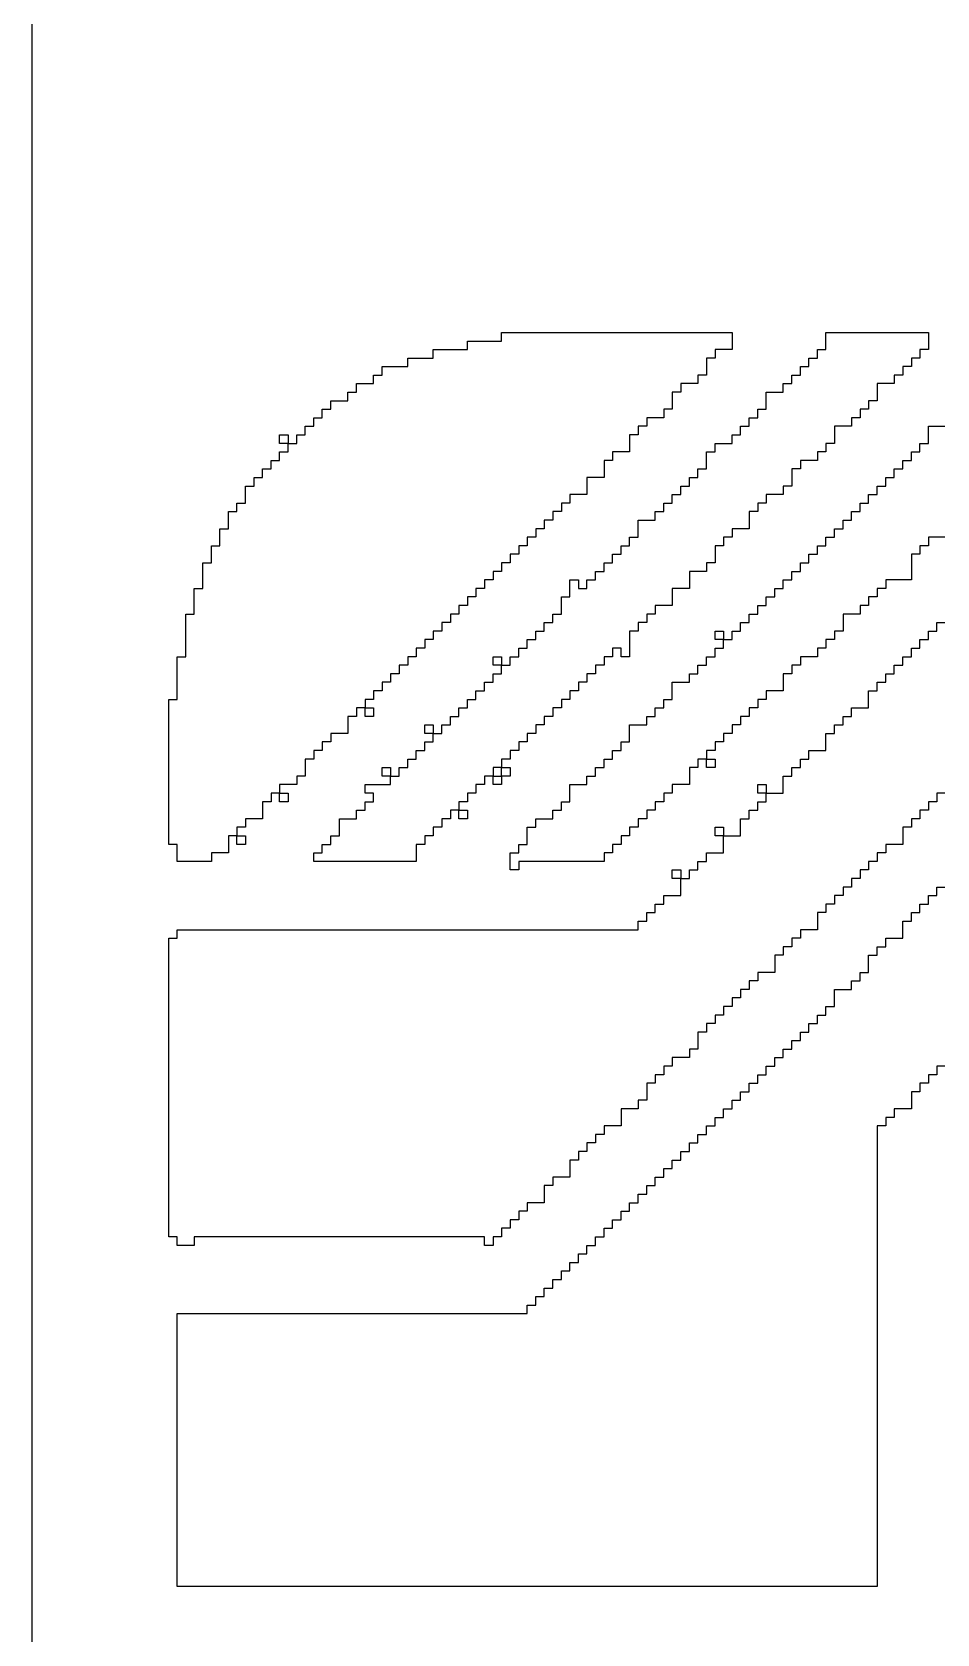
# Model space of a CAD drawing. Header units: centimetres. Extents: x -48696 to 156237, y -5617 to 29024.
# Drawn here: x -20968.486 to -20967.683, y 15778.515 to 15779.937 of the extents above; entities that cross this region are included whole.
import ezdxf

# ---------------------------------------------------------------- set-up
doc = ezdxf.new("R2010")
doc.units = ezdxf.units.CM
doc.layers.add('PN010', color=1, linetype='Continuous')
doc.layers.add('TRACE', color=7, linetype='Continuous')

msp = doc.modelspace()

# ---------------------------------------------------------------- linework, layer by layer
at = {"layer": 'PN010'}
msp.add_line((-20968.48572, 15777.24837), (-20968.48572, 15780.69837), dxfattribs=at)
at = {"layer": 'TRACE', "color": 2, "linetype": 'Continuous'}
for points in [[(-20968.32668, 15779.20073), (-20968.35697, 15779.20073), (-20968.35697, 15779.21588), (-20968.36454, 15779.21588), (-20968.36454, 15779.34458), (-20968.35697, 15779.34458), (-20968.35697, 15779.38244), (-20968.34939, 15779.38244), (-20968.34939, 15779.42029), (-20968.34182, 15779.42029), (-20968.34182, 15779.44301), (-20968.33425, 15779.44301), (-20968.33425, 15779.46572), (-20968.32668, 15779.46572), (-20968.32668, 15779.48086), (-20968.31911, 15779.48086), (-20968.31911, 15779.49601), (-20968.31154, 15779.49601), (-20968.31154, 15779.51115), (-20968.30397, 15779.51115), (-20968.30397, 15779.51872), (-20968.2964, 15779.51872), (-20968.2964, 15779.53386), (-20968.28883, 15779.53386), (-20968.28883, 15779.54143), (-20968.28125, 15779.54143), (-20968.28125, 15779.549), (-20968.27368, 15779.549), (-20968.27368, 15779.55657), (-20968.26611, 15779.55657), (-20968.26611, 15779.56414), (-20968.25854, 15779.56414), (-20968.25854, 15779.57172), (-20968.26611, 15779.57172), (-20968.26611, 15779.57929), (-20968.25854, 15779.57929), (-20968.25854, 15779.57172), (-20968.25097, 15779.57172), (-20968.25097, 15779.57929), (-20968.2434, 15779.57929), (-20968.2434, 15779.58686), (-20968.23583, 15779.58686), (-20968.23583, 15779.59443), (-20968.22826, 15779.59443), (-20968.22826, 15779.602), (-20968.22069, 15779.602), (-20968.22069, 15779.60957), (-20968.21311, 15779.60957), (-20968.20554, 15779.60957), (-20968.20554, 15779.61714), (-20968.19797, 15779.61714), (-20968.19797, 15779.62471), (-20968.1904, 15779.62471), (-20968.18283, 15779.62471), (-20968.18283, 15779.63228), (-20968.17526, 15779.63228), (-20968.17526, 15779.63986), (-20968.16012, 15779.63986), (-20968.15255, 15779.63986), (-20968.15255, 15779.64743), (-20968.1374, 15779.64743), (-20968.12983, 15779.64743), (-20968.12983, 15779.655), (-20968.10712, 15779.655), (-20968.09955, 15779.655), (-20968.09955, 15779.66257), (-20968.07684, 15779.66257), (-20968.06926, 15779.66257), (-20968.06926, 15779.67014), (-20967.86485, 15779.67014), (-20967.86485, 15779.655), (-20967.87242, 15779.655), (-20967.87999, 15779.655), (-20967.87999, 15779.64743), (-20967.88756, 15779.64743), (-20967.88756, 15779.63228), (-20967.89513, 15779.63228), (-20967.89513, 15779.62471), (-20967.9027, 15779.62471), (-20967.91027, 15779.62471), (-20967.91027, 15779.61714), (-20967.91784, 15779.61714), (-20967.91784, 15779.602), (-20967.92541, 15779.602), (-20967.92541, 15779.59443), (-20967.93299, 15779.59443), (-20967.94056, 15779.59443), (-20967.94056, 15779.58686), (-20967.94813, 15779.58686), (-20967.94813, 15779.57929), (-20967.9557, 15779.57929), (-20967.9557, 15779.56414), (-20967.96327, 15779.56414), (-20967.97084, 15779.56414), (-20967.97084, 15779.55657), (-20967.97841, 15779.55657), (-20967.97841, 15779.54143), (-20967.98598, 15779.54143), (-20967.99355, 15779.54143), (-20967.99355, 15779.52629), (-20968.00113, 15779.52629), (-20968.0087, 15779.52629), (-20968.0087, 15779.51872), (-20968.01627, 15779.51872), (-20968.01627, 15779.51115), (-20968.02384, 15779.51115), (-20968.02384, 15779.50358), (-20968.03141, 15779.50358), (-20968.03141, 15779.49601), (-20968.03898, 15779.49601), (-20968.03898, 15779.48843), (-20968.04655, 15779.48843), (-20968.04655, 15779.48086), (-20968.05412, 15779.48086), (-20968.05412, 15779.47329), (-20968.06169, 15779.47329), (-20968.06169, 15779.46572), (-20968.06926, 15779.46572), (-20968.06926, 15779.45815), (-20968.07684, 15779.45815), (-20968.07684, 15779.45058), (-20968.08441, 15779.45058), (-20968.08441, 15779.44301), (-20968.09198, 15779.44301), (-20968.09198, 15779.43544), (-20968.09955, 15779.43544), (-20968.09955, 15779.42787), (-20968.10712, 15779.42787), (-20968.10712, 15779.42029), (-20968.11469, 15779.42029), (-20968.11469, 15779.41272), (-20968.12226, 15779.41272), (-20968.12226, 15779.40515), (-20968.12983, 15779.40515), (-20968.12983, 15779.39758), (-20968.1374, 15779.39758), (-20968.1374, 15779.39001), (-20968.14498, 15779.39001), (-20968.14498, 15779.38244), (-20968.15255, 15779.38244), (-20968.15255, 15779.37487), (-20968.16012, 15779.37487), (-20968.16012, 15779.3673), (-20968.16769, 15779.3673), (-20968.16769, 15779.35973), (-20968.17526, 15779.35973), (-20968.17526, 15779.35215), (-20968.18283, 15779.35215), (-20968.18283, 15779.34458), (-20968.1904, 15779.34458), (-20968.1904, 15779.33701), (-20968.18283, 15779.33701), (-20968.18283, 15779.32944), (-20968.1904, 15779.32944), (-20968.1904, 15779.33701), (-20968.19797, 15779.33701), (-20968.19797, 15779.32944), (-20968.20554, 15779.32944), (-20968.20554, 15779.3143), (-20968.21311, 15779.3143), (-20968.22069, 15779.3143), (-20968.22069, 15779.30673), (-20968.22826, 15779.30673), (-20968.22826, 15779.29916), (-20968.23583, 15779.29916), (-20968.23583, 15779.29159), (-20968.2434, 15779.29159), (-20968.2434, 15779.27644), (-20968.25097, 15779.27644), (-20968.25097, 15779.26887), (-20968.25854, 15779.26887), (-20968.26611, 15779.26887), (-20968.26611, 15779.2613), (-20968.25854, 15779.2613), (-20968.25854, 15779.25373), (-20968.26611, 15779.25373), (-20968.26611, 15779.2613), (-20968.27368, 15779.2613), (-20968.27368, 15779.25373), (-20968.28125, 15779.25373), (-20968.28125, 15779.23859), (-20968.28883, 15779.23859), (-20968.2964, 15779.23859), (-20968.2964, 15779.23102), (-20968.30397, 15779.23102), (-20968.30397, 15779.22345), (-20968.2964, 15779.22345), (-20968.2964, 15779.21588), (-20968.30397, 15779.21588), (-20968.30397, 15779.22345), (-20968.31154, 15779.22345), (-20968.31154, 15779.2083), (-20968.31911, 15779.2083), (-20968.32668, 15779.2083), (-20968.32668, 15779.20073)], [(-20968.14498, 15779.20073), (-20968.23583, 15779.20073), (-20968.23583, 15779.2083), (-20968.22826, 15779.2083), (-20968.22826, 15779.21588), (-20968.22069, 15779.21588), (-20968.22069, 15779.22345), (-20968.21311, 15779.22345), (-20968.21311, 15779.23859), (-20968.20554, 15779.23859), (-20968.19797, 15779.23859), (-20968.19797, 15779.24616), (-20968.1904, 15779.24616), (-20968.1904, 15779.25373), (-20968.18283, 15779.25373), (-20968.18283, 15779.2613), (-20968.1904, 15779.2613), (-20968.1904, 15779.26887), (-20968.17526, 15779.26887), (-20968.16769, 15779.26887), (-20968.16769, 15779.27644), (-20968.17526, 15779.27644), (-20968.17526, 15779.28402), (-20968.16769, 15779.28402), (-20968.16769, 15779.27644), (-20968.16012, 15779.27644), (-20968.16012, 15779.28402), (-20968.15255, 15779.28402), (-20968.15255, 15779.29159), (-20968.14498, 15779.29159), (-20968.14498, 15779.29916), (-20968.1374, 15779.29916), (-20968.1374, 15779.30673), (-20968.12983, 15779.30673), (-20968.12983, 15779.3143), (-20968.1374, 15779.3143), (-20968.1374, 15779.32187), (-20968.12983, 15779.32187), (-20968.12983, 15779.3143), (-20968.12226, 15779.3143), (-20968.12226, 15779.32187), (-20968.11469, 15779.32187), (-20968.11469, 15779.32944), (-20968.10712, 15779.32944), (-20968.10712, 15779.33701), (-20968.09955, 15779.33701), (-20968.09955, 15779.34458), (-20968.09198, 15779.34458), (-20968.09198, 15779.35215), (-20968.08441, 15779.35215), (-20968.08441, 15779.35973), (-20968.07684, 15779.35973), (-20968.07684, 15779.3673), (-20968.06926, 15779.3673), (-20968.06926, 15779.37487), (-20968.07684, 15779.37487), (-20968.07684, 15779.38244), (-20968.06926, 15779.38244), (-20968.06926, 15779.37487), (-20968.06169, 15779.37487), (-20968.06169, 15779.38244), (-20968.05412, 15779.38244), (-20968.05412, 15779.39001), (-20968.04655, 15779.39001), (-20968.04655, 15779.39758), (-20968.03898, 15779.39758), (-20968.03898, 15779.40515), (-20968.03141, 15779.40515), (-20968.03141, 15779.41272), (-20968.02384, 15779.41272), (-20968.02384, 15779.42029), (-20968.01627, 15779.42029), (-20968.01627, 15779.43544), (-20968.0087, 15779.43544), (-20968.0087, 15779.45058), (-20968.00113, 15779.45058), (-20968.00113, 15779.44301), (-20967.99355, 15779.44301), (-20967.99355, 15779.45058), (-20967.98598, 15779.45058), (-20967.98598, 15779.45815), (-20967.97841, 15779.45815), (-20967.97841, 15779.46572), (-20967.97084, 15779.46572), (-20967.97084, 15779.47329), (-20967.96327, 15779.47329), (-20967.96327, 15779.48086), (-20967.9557, 15779.48086), (-20967.9557, 15779.48843), (-20967.94813, 15779.48843), (-20967.94813, 15779.50358), (-20967.94056, 15779.50358), (-20967.93299, 15779.50358), (-20967.93299, 15779.51115), (-20967.92541, 15779.51115), (-20967.92541, 15779.51872), (-20967.91784, 15779.51872), (-20967.91784, 15779.52629), (-20967.91027, 15779.52629), (-20967.91027, 15779.53386), (-20967.9027, 15779.53386), (-20967.9027, 15779.54143), (-20967.89513, 15779.54143), (-20967.89513, 15779.549), (-20967.88756, 15779.549), (-20967.88756, 15779.56414), (-20967.87999, 15779.56414), (-20967.87999, 15779.57172), (-20967.87242, 15779.57172), (-20967.86485, 15779.57172), (-20967.86485, 15779.57929), (-20967.85727, 15779.57929), (-20967.85727, 15779.58686), (-20967.8497, 15779.58686), (-20967.8497, 15779.59443), (-20967.84213, 15779.59443), (-20967.84213, 15779.602), (-20967.83456, 15779.602), (-20967.83456, 15779.61714), (-20967.82699, 15779.61714), (-20967.81942, 15779.61714), (-20967.81942, 15779.62471), (-20967.81185, 15779.62471), (-20967.81185, 15779.63228), (-20967.80428, 15779.63228), (-20967.80428, 15779.63986), (-20967.79671, 15779.63986), (-20967.79671, 15779.64743), (-20967.78914, 15779.64743), (-20967.78914, 15779.655), (-20967.78156, 15779.655), (-20967.78156, 15779.67014), (-20967.69071, 15779.67014), (-20967.69071, 15779.655), (-20967.69828, 15779.655), (-20967.69828, 15779.64743), (-20967.70585, 15779.64743), (-20967.70585, 15779.63986), (-20967.71342, 15779.63986), (-20967.71342, 15779.63228), (-20967.721, 15779.63228), (-20967.721, 15779.62471), (-20967.72857, 15779.62471), (-20967.73614, 15779.62471), (-20967.73614, 15779.60957), (-20967.74371, 15779.60957), (-20967.74371, 15779.602), (-20967.75128, 15779.602), (-20967.75128, 15779.59443), (-20967.75885, 15779.59443), (-20967.75885, 15779.58686), (-20967.76642, 15779.58686), (-20967.77399, 15779.58686), (-20967.77399, 15779.57172), (-20967.78156, 15779.57172), (-20967.78156, 15779.56414), (-20967.78914, 15779.56414), (-20967.78914, 15779.55657), (-20967.79671, 15779.55657), (-20967.80428, 15779.55657), (-20967.80428, 15779.549), (-20967.81185, 15779.549), (-20967.81185, 15779.53386), (-20967.81942, 15779.53386), (-20967.81942, 15779.52629), (-20967.82699, 15779.52629), (-20967.83456, 15779.52629), (-20967.83456, 15779.51872), (-20967.84213, 15779.51872), (-20967.84213, 15779.51115), (-20967.8497, 15779.51115), (-20967.8497, 15779.49601), (-20967.85727, 15779.49601), (-20967.86485, 15779.49601), (-20967.86485, 15779.48843), (-20967.87242, 15779.48843), (-20967.87242, 15779.48086), (-20967.87999, 15779.48086), (-20967.87999, 15779.46572), (-20967.88756, 15779.46572), (-20967.88756, 15779.45815), (-20967.89513, 15779.45815), (-20967.9027, 15779.45815), (-20967.9027, 15779.44301), (-20967.91027, 15779.44301), (-20967.91784, 15779.44301), (-20967.91784, 15779.42787), (-20967.92541, 15779.42787), (-20967.93299, 15779.42787), (-20967.93299, 15779.42029), (-20967.94056, 15779.42029), (-20967.94056, 15779.41272), (-20967.94813, 15779.41272), (-20967.94813, 15779.40515), (-20967.9557, 15779.40515), (-20967.9557, 15779.38244), (-20967.96327, 15779.38244), (-20967.96327, 15779.39001), (-20967.97084, 15779.39001), (-20967.97084, 15779.38244), (-20967.97841, 15779.38244), (-20967.97841, 15779.37487), (-20967.98598, 15779.37487), (-20967.98598, 15779.3673), (-20967.99355, 15779.3673), (-20967.99355, 15779.35973), (-20968.00113, 15779.35973), (-20968.00113, 15779.35215), (-20968.0087, 15779.35215), (-20968.0087, 15779.34458), (-20968.01627, 15779.34458), (-20968.01627, 15779.33701), (-20968.02384, 15779.33701), (-20968.02384, 15779.32944), (-20968.03141, 15779.32944), (-20968.03141, 15779.32187), (-20968.03898, 15779.32187), (-20968.03898, 15779.3143), (-20968.04655, 15779.3143), (-20968.04655, 15779.30673), (-20968.05412, 15779.30673), (-20968.05412, 15779.29916), (-20968.06169, 15779.29916), (-20968.06169, 15779.29159), (-20968.06926, 15779.29159), (-20968.06926, 15779.28402), (-20968.06169, 15779.28402), (-20968.06169, 15779.27644), (-20968.06926, 15779.27644), (-20968.06926, 15779.26887), (-20968.07684, 15779.26887), (-20968.07684, 15779.27644), (-20968.08441, 15779.27644), (-20968.08441, 15779.26887), (-20968.09198, 15779.26887), (-20968.09198, 15779.2613), (-20968.09955, 15779.2613), (-20968.09955, 15779.25373), (-20968.10712, 15779.25373), (-20968.10712, 15779.24616), (-20968.09955, 15779.24616), (-20968.09955, 15779.23859), (-20968.10712, 15779.23859), (-20968.10712, 15779.24616), (-20968.11469, 15779.24616), (-20968.11469, 15779.23859), (-20968.12226, 15779.23859), (-20968.12226, 15779.23102), (-20968.12983, 15779.23102), (-20968.12983, 15779.22345), (-20968.1374, 15779.22345), (-20968.1374, 15779.21588), (-20968.14498, 15779.21588), (-20968.14498, 15779.20073)], [(-20968.05412, 15779.19316), (-20968.06169, 15779.19316), (-20968.06169, 15779.2083), (-20968.05412, 15779.2083), (-20968.05412, 15779.21588), (-20968.04655, 15779.21588), (-20968.04655, 15779.23102), (-20968.03898, 15779.23102), (-20968.03898, 15779.23859), (-20968.03141, 15779.23859), (-20968.02384, 15779.23859), (-20968.02384, 15779.24616), (-20968.01627, 15779.24616), (-20968.01627, 15779.25373), (-20968.0087, 15779.25373), (-20968.0087, 15779.26887), (-20968.00113, 15779.26887), (-20967.99355, 15779.26887), (-20967.99355, 15779.27644), (-20967.98598, 15779.27644), (-20967.98598, 15779.28402), (-20967.97841, 15779.28402), (-20967.97841, 15779.29159), (-20967.97084, 15779.29159), (-20967.97084, 15779.29916), (-20967.96327, 15779.29916), (-20967.96327, 15779.30673), (-20967.9557, 15779.30673), (-20967.9557, 15779.32187), (-20967.94813, 15779.32187), (-20967.94056, 15779.32187), (-20967.94056, 15779.32944), (-20967.93299, 15779.32944), (-20967.93299, 15779.33701), (-20967.92541, 15779.33701), (-20967.92541, 15779.34458), (-20967.91784, 15779.34458), (-20967.91784, 15779.35973), (-20967.91027, 15779.35973), (-20967.9027, 15779.35973), (-20967.9027, 15779.3673), (-20967.89513, 15779.3673), (-20967.89513, 15779.37487), (-20967.88756, 15779.37487), (-20967.88756, 15779.38244), (-20967.87999, 15779.38244), (-20967.87999, 15779.39001), (-20967.87242, 15779.39001), (-20967.87242, 15779.39758), (-20967.87999, 15779.39758), (-20967.87999, 15779.40515), (-20967.87242, 15779.40515), (-20967.87242, 15779.39758), (-20967.86485, 15779.39758), (-20967.86485, 15779.40515), (-20967.85727, 15779.40515), (-20967.85727, 15779.41272), (-20967.8497, 15779.41272), (-20967.8497, 15779.42029), (-20967.84213, 15779.42029), (-20967.84213, 15779.42787), (-20967.83456, 15779.42787), (-20967.83456, 15779.43544), (-20967.82699, 15779.43544), (-20967.82699, 15779.44301), (-20967.81942, 15779.44301), (-20967.81942, 15779.45058), (-20967.81185, 15779.45058), (-20967.81185, 15779.45815), (-20967.80428, 15779.45815), (-20967.80428, 15779.46572), (-20967.79671, 15779.46572), (-20967.79671, 15779.47329), (-20967.78914, 15779.47329), (-20967.78914, 15779.48086), (-20967.78156, 15779.48086), (-20967.78156, 15779.48843), (-20967.77399, 15779.48843), (-20967.77399, 15779.49601), (-20967.76642, 15779.49601), (-20967.76642, 15779.50358), (-20967.75885, 15779.50358), (-20967.75885, 15779.51115), (-20967.75128, 15779.51115), (-20967.75128, 15779.51872), (-20967.74371, 15779.51872), (-20967.74371, 15779.52629), (-20967.73614, 15779.52629), (-20967.73614, 15779.53386), (-20967.72857, 15779.53386), (-20967.72857, 15779.54143), (-20967.721, 15779.54143), (-20967.721, 15779.549), (-20967.71342, 15779.549), (-20967.71342, 15779.55657), (-20967.70585, 15779.55657), (-20967.70585, 15779.56414), (-20967.69828, 15779.56414), (-20967.69828, 15779.57172), (-20967.69071, 15779.57172), (-20967.69071, 15779.58686), (-20967.68314, 15779.58686), (-20967.67557, 15779.58686)], [(-20967.67557, 15779.48843), (-20967.68314, 15779.48843), (-20967.69071, 15779.48843), (-20967.69071, 15779.48086), (-20967.69828, 15779.48086), (-20967.69828, 15779.47329), (-20967.70585, 15779.47329), (-20967.70585, 15779.45058), (-20967.71342, 15779.45058), (-20967.72857, 15779.45058), (-20967.72857, 15779.44301), (-20967.73614, 15779.44301), (-20967.73614, 15779.43544), (-20967.74371, 15779.43544), (-20967.74371, 15779.42787), (-20967.75128, 15779.42787), (-20967.75128, 15779.42029), (-20967.75885, 15779.42029), (-20967.76642, 15779.42029), (-20967.76642, 15779.40515), (-20967.77399, 15779.40515), (-20967.77399, 15779.39758), (-20967.78156, 15779.39758), (-20967.78156, 15779.39001), (-20967.78914, 15779.39001), (-20967.78914, 15779.38244), (-20967.79671, 15779.38244), (-20967.80428, 15779.38244), (-20967.80428, 15779.37487), (-20967.81185, 15779.37487), (-20967.81185, 15779.3673), (-20967.81942, 15779.3673), (-20967.81942, 15779.35215), (-20967.82699, 15779.35215), (-20967.83456, 15779.35215), (-20967.83456, 15779.34458), (-20967.84213, 15779.34458), (-20967.84213, 15779.33701), (-20967.8497, 15779.33701), (-20967.8497, 15779.32944), (-20967.85727, 15779.32944), (-20967.85727, 15779.32187), (-20967.86485, 15779.32187), (-20967.86485, 15779.3143), (-20967.87242, 15779.3143), (-20967.87242, 15779.30673), (-20967.87999, 15779.30673), (-20967.87999, 15779.29916), (-20967.88756, 15779.29916), (-20967.88756, 15779.29159), (-20967.87999, 15779.29159), (-20967.87999, 15779.28402), (-20967.88756, 15779.28402), (-20967.88756, 15779.29159), (-20967.89513, 15779.29159), (-20967.89513, 15779.28402), (-20967.9027, 15779.28402), (-20967.9027, 15779.26887), (-20967.91027, 15779.26887), (-20967.91784, 15779.26887), (-20967.91784, 15779.2613), (-20967.92541, 15779.2613), (-20967.92541, 15779.25373), (-20967.93299, 15779.25373), (-20967.93299, 15779.24616), (-20967.94056, 15779.24616), (-20967.94056, 15779.23859), (-20967.94813, 15779.23859), (-20967.94813, 15779.23102), (-20967.9557, 15779.23102), (-20967.9557, 15779.22345), (-20967.96327, 15779.22345), (-20967.96327, 15779.21588), (-20967.97084, 15779.21588), (-20967.97084, 15779.2083), (-20967.97841, 15779.2083), (-20967.97841, 15779.20073), (-20967.98598, 15779.20073), (-20968.05412, 15779.20073), (-20968.05412, 15779.19316)], [(-20968.07684, 15778.86004), (-20968.08441, 15778.86004), (-20968.08441, 15778.86761), (-20968.34182, 15778.86761), (-20968.34182, 15778.86004), (-20968.35697, 15778.86004), (-20968.35697, 15778.86761), (-20968.36454, 15778.86761), (-20968.36454, 15779.13259), (-20968.35697, 15779.13259), (-20968.35697, 15779.14017), (-20967.9557, 15779.14017), (-20967.94813, 15779.14017), (-20967.94813, 15779.14774), (-20967.94056, 15779.14774), (-20967.94056, 15779.15531), (-20967.93299, 15779.15531), (-20967.93299, 15779.16288), (-20967.92541, 15779.16288), (-20967.92541, 15779.17045), (-20967.91784, 15779.17045), (-20967.91027, 15779.17045), (-20967.91027, 15779.18559), (-20967.91784, 15779.18559), (-20967.91784, 15779.19316), (-20967.91027, 15779.19316), (-20967.91027, 15779.18559), (-20967.9027, 15779.18559), (-20967.9027, 15779.19316), (-20967.89513, 15779.19316), (-20967.89513, 15779.20073), (-20967.88756, 15779.20073), (-20967.88756, 15779.2083), (-20967.87999, 15779.2083), (-20967.87242, 15779.2083), (-20967.87242, 15779.22345), (-20967.87999, 15779.22345), (-20967.87999, 15779.23102), (-20967.87242, 15779.23102), (-20967.87242, 15779.22345), (-20967.86485, 15779.22345), (-20967.85727, 15779.22345), (-20967.85727, 15779.23859), (-20967.8497, 15779.23859), (-20967.8497, 15779.24616), (-20967.84213, 15779.24616), (-20967.84213, 15779.25373), (-20967.83456, 15779.25373), (-20967.83456, 15779.2613), (-20967.84213, 15779.2613), (-20967.84213, 15779.26887), (-20967.83456, 15779.26887), (-20967.83456, 15779.2613), (-20967.82699, 15779.2613), (-20967.81942, 15779.2613), (-20967.81942, 15779.27644), (-20967.81185, 15779.27644), (-20967.81185, 15779.28402), (-20967.80428, 15779.28402), (-20967.80428, 15779.29159), (-20967.79671, 15779.29159), (-20967.79671, 15779.29916), (-20967.78914, 15779.29916), (-20967.78156, 15779.29916), (-20967.78156, 15779.3143), (-20967.77399, 15779.3143), (-20967.77399, 15779.32187), (-20967.76642, 15779.32187), (-20967.76642, 15779.32944), (-20967.75885, 15779.32944), (-20967.75885, 15779.33701), (-20967.75128, 15779.33701), (-20967.74371, 15779.33701), (-20967.74371, 15779.35215), (-20967.73614, 15779.35215), (-20967.73614, 15779.35973), (-20967.72857, 15779.35973), (-20967.72857, 15779.3673), (-20967.721, 15779.3673), (-20967.721, 15779.37487), (-20967.71342, 15779.37487), (-20967.71342, 15779.38244), (-20967.70585, 15779.38244), (-20967.70585, 15779.39001), (-20967.69828, 15779.39001), (-20967.69828, 15779.39758), (-20967.69071, 15779.39758), (-20967.69071, 15779.40515), (-20967.68314, 15779.40515), (-20967.68314, 15779.41272), (-20967.67557, 15779.41272)], [(-20968.07684, 15779.27644), (-20968.06926, 15779.27644), (-20968.06926, 15779.28402), (-20968.07684, 15779.28402), (-20968.07684, 15779.27644)], [(-20967.67557, 15779.2613), (-20967.68314, 15779.2613), (-20967.68314, 15779.25373), (-20967.69071, 15779.25373), (-20967.69071, 15779.24616), (-20967.69828, 15779.24616), (-20967.69828, 15779.23859), (-20967.70585, 15779.23859), (-20967.70585, 15779.23102), (-20967.71342, 15779.23102), (-20967.71342, 15779.21588), (-20967.721, 15779.21588), (-20967.72857, 15779.21588), (-20967.72857, 15779.2083), (-20967.73614, 15779.2083), (-20967.73614, 15779.20073), (-20967.74371, 15779.20073), (-20967.74371, 15779.19316), (-20967.75128, 15779.19316), (-20967.75128, 15779.18559), (-20967.75885, 15779.18559), (-20967.75885, 15779.17802), (-20967.76642, 15779.17802), (-20967.76642, 15779.17045), (-20967.77399, 15779.17045), (-20967.77399, 15779.16288), (-20967.78156, 15779.16288), (-20967.78156, 15779.15531), (-20967.78914, 15779.15531), (-20967.78914, 15779.14017), (-20967.79671, 15779.14017), (-20967.80428, 15779.14017), (-20967.80428, 15779.13259), (-20967.81185, 15779.13259), (-20967.81185, 15779.12502), (-20967.81942, 15779.12502), (-20967.81942, 15779.11745), (-20967.82699, 15779.11745), (-20967.82699, 15779.10231), (-20967.83456, 15779.10231), (-20967.84213, 15779.10231), (-20967.84213, 15779.09474), (-20967.8497, 15779.09474), (-20967.8497, 15779.08717), (-20967.85727, 15779.08717), (-20967.85727, 15779.0796), (-20967.86485, 15779.0796), (-20967.86485, 15779.07203), (-20967.87242, 15779.07203), (-20967.87242, 15779.06445), (-20967.87999, 15779.06445), (-20967.87999, 15779.05688), (-20967.88756, 15779.05688), (-20967.88756, 15779.04931), (-20967.89513, 15779.04931), (-20967.89513, 15779.03417), (-20967.9027, 15779.03417), (-20967.9027, 15779.0266), (-20967.91027, 15779.0266), (-20967.91784, 15779.0266), (-20967.91784, 15779.01903), (-20967.92541, 15779.01903), (-20967.92541, 15779.01146), (-20967.93299, 15779.01146), (-20967.93299, 15779.00389), (-20967.94056, 15779.00389), (-20967.94056, 15778.98874), (-20967.94813, 15778.98874), (-20967.94813, 15778.98117), (-20967.9557, 15778.98117), (-20967.96327, 15778.98117), (-20967.96327, 15778.96603), (-20967.97084, 15778.96603), (-20967.97841, 15778.96603), (-20967.97841, 15778.95846), (-20967.98598, 15778.95846), (-20967.98598, 15778.95089), (-20967.99355, 15778.95089), (-20967.99355, 15778.94332), (-20968.00113, 15778.94332), (-20968.00113, 15778.93575), (-20968.0087, 15778.93575), (-20968.0087, 15778.9206), (-20968.01627, 15778.9206), (-20968.02384, 15778.9206), (-20968.02384, 15778.91303), (-20968.03141, 15778.91303), (-20968.03141, 15778.89789), (-20968.03898, 15778.89789), (-20968.04655, 15778.89789), (-20968.04655, 15778.89032), (-20968.05412, 15778.89032), (-20968.05412, 15778.88275), (-20968.06169, 15778.88275), (-20968.06169, 15778.87518), (-20968.06926, 15778.87518), (-20968.06926, 15778.86761), (-20968.07684, 15778.86761), (-20968.07684, 15778.86004)], [(-20967.73614, 15778.55719), (-20968.35697, 15778.55719), (-20968.35697, 15778.79947), (-20968.05412, 15778.79947), (-20968.04655, 15778.79947), (-20968.04655, 15778.80704), (-20968.03898, 15778.80704), (-20968.03898, 15778.81461), (-20968.03141, 15778.81461), (-20968.03141, 15778.82218), (-20968.02384, 15778.82218), (-20968.02384, 15778.82975), (-20968.01627, 15778.82975), (-20968.01627, 15778.83732), (-20968.0087, 15778.83732), (-20968.0087, 15778.84489), (-20968.00113, 15778.84489), (-20968.00113, 15778.85246), (-20967.99355, 15778.85246), (-20967.99355, 15778.86004), (-20967.98598, 15778.86004), (-20967.98598, 15778.86761), (-20967.97841, 15778.86761), (-20967.97841, 15778.87518), (-20967.97084, 15778.87518), (-20967.97084, 15778.88275), (-20967.96327, 15778.88275), (-20967.96327, 15778.89032), (-20967.9557, 15778.89032), (-20967.9557, 15778.89789), (-20967.94813, 15778.89789), (-20967.94813, 15778.90546), (-20967.94056, 15778.90546), (-20967.94056, 15778.91303), (-20967.93299, 15778.91303), (-20967.93299, 15778.9206), (-20967.92541, 15778.9206), (-20967.92541, 15778.92818), (-20967.91784, 15778.92818), (-20967.91784, 15778.93575), (-20967.91027, 15778.93575), (-20967.91027, 15778.94332), (-20967.9027, 15778.94332), (-20967.9027, 15778.95089), (-20967.89513, 15778.95089), (-20967.89513, 15778.95846), (-20967.88756, 15778.95846), (-20967.88756, 15778.96603), (-20967.87999, 15778.96603), (-20967.87999, 15778.9736), (-20967.87242, 15778.9736), (-20967.87242, 15778.98117), (-20967.86485, 15778.98117), (-20967.86485, 15778.98874), (-20967.85727, 15778.98874), (-20967.85727, 15778.99631), (-20967.8497, 15778.99631), (-20967.8497, 15779.00389), (-20967.84213, 15779.00389), (-20967.84213, 15779.01146), (-20967.83456, 15779.01146), (-20967.83456, 15779.01903), (-20967.82699, 15779.01903), (-20967.82699, 15779.0266), (-20967.81942, 15779.0266), (-20967.81942, 15779.03417), (-20967.81185, 15779.03417), (-20967.81185, 15779.04174), (-20967.80428, 15779.04174), (-20967.80428, 15779.04931), (-20967.79671, 15779.04931), (-20967.79671, 15779.05688), (-20967.78914, 15779.05688), (-20967.78914, 15779.06445), (-20967.78156, 15779.06445), (-20967.78156, 15779.07203), (-20967.77399, 15779.07203), (-20967.77399, 15779.08717), (-20967.76642, 15779.08717), (-20967.75885, 15779.08717), (-20967.75885, 15779.09474), (-20967.75128, 15779.09474), (-20967.75128, 15779.10231), (-20967.74371, 15779.10231), (-20967.74371, 15779.11745), (-20967.73614, 15779.11745), (-20967.73614, 15779.12502), (-20967.72857, 15779.12502), (-20967.72857, 15779.13259), (-20967.721, 15779.13259), (-20967.71342, 15779.13259), (-20967.71342, 15779.14774), (-20967.70585, 15779.14774), (-20967.70585, 15779.15531), (-20967.69828, 15779.15531), (-20967.69828, 15779.16288), (-20967.69071, 15779.16288), (-20967.69071, 15779.17045), (-20967.68314, 15779.17045), (-20967.68314, 15779.17802), (-20967.67557, 15779.17802)], [(-20967.67557, 15779.01903), (-20967.68314, 15779.01903), (-20967.68314, 15779.01146), (-20967.69071, 15779.01146), (-20967.69071, 15779.00389), (-20967.69828, 15779.00389), (-20967.69828, 15778.99631), (-20967.70585, 15778.99631), (-20967.70585, 15778.98117), (-20967.71342, 15778.98117), (-20967.721, 15778.98117), (-20967.721, 15778.9736), (-20967.72857, 15778.9736), (-20967.72857, 15778.96603), (-20967.73614, 15778.96603), (-20967.73614, 15778.55719)]]:
    msp.add_lwpolyline(points, dxfattribs=at)

doc.saveas('drawing.dxf')
